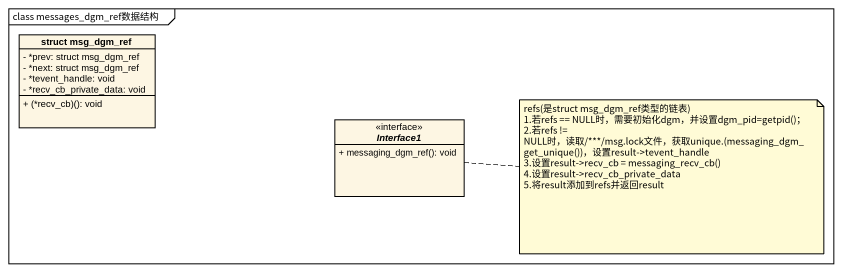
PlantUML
@startuml
mainframe class messages_dgm_ref数据结构
hide circle
hide empty members
skinparam classAttributeIconSize 0
class "struct msg_dgm_ref" as struct_msg_dgm_ref {
  - *prev: struct msg_dgm_ref
  - *next: struct msg_dgm_ref
  - *tevent_handle: void
  - *recv_cb_private_data: void
  + (*recv_cb)(): void
}
interface Interface1 {
  + messaging_dgm_ref(): void
}
note right of Interface1
  refs(是struct msg_dgm_ref类型的链表)
  1.若refs == NULL时，需要初始化dgm，并设置dgm_pid=getpid()；
  2.若refs != NULL时，读取/***/msg.lock文件，获取unique.(messaging_dgm_get_unique())，设置result->tevent_handle
  3.设置result->recv_cb = messaging_recv_cb()
  4.设置result->recv_cb_private_data
  5.将result添加到refs并返回result
end note
@enduml
